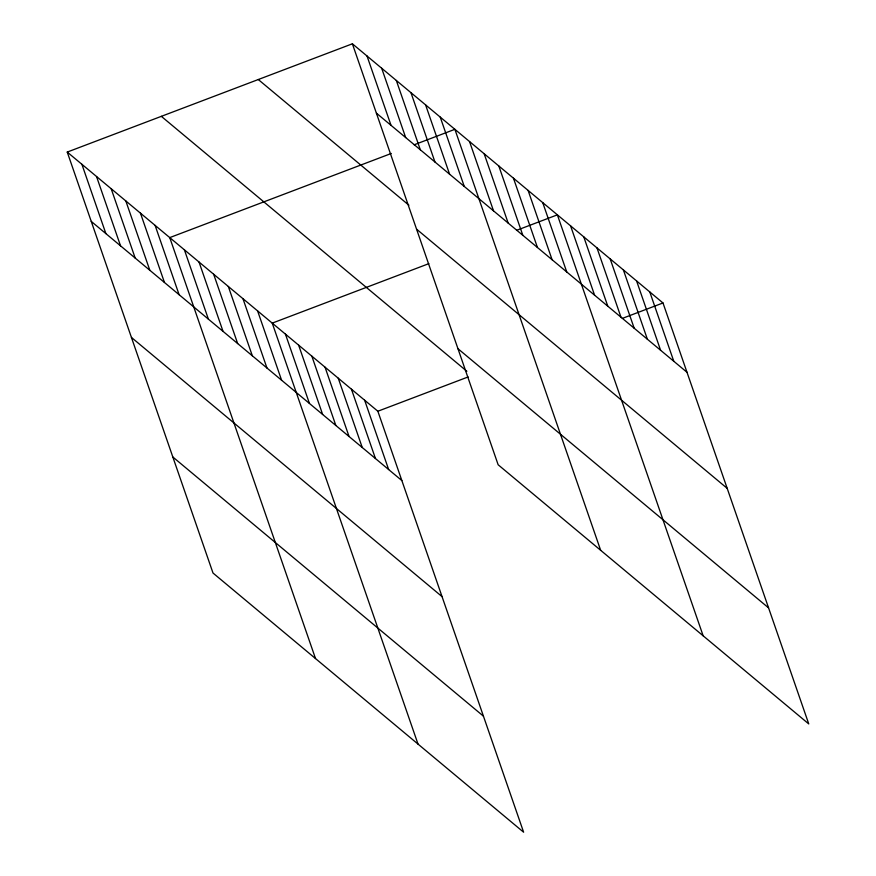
<?xml version="1.0" encoding="UTF-8"?>
<svg xmlns="http://www.w3.org/2000/svg" width="876" height="876" viewBox="0 0 876 876"><rect width="100%" height="100%" fill="white"/><g stroke="black" fill="none" stroke-linecap="round" stroke-linejoin="round"><path stroke-width="1.31" d="M67.244 152.074L377.852 411.238L523.618 832.2L213.01 573.035L67.244 152.074L352.382 43.8L662.99 302.965L808.756 723.926L498.148 464.762L352.382 43.8M391.298 153.464L169.747 237.604L315.513 658.555M414.195 144.781L454.885 129.319L600.651 550.281M428.846 263.654L272.239 323.124L418.016 744.085M516.687 230.3L557.377 214.85L703.154 635.812M377.852 411.238L468.123 376.954M622.299 318.415L662.99 302.965M376.384 113.124L686.992 372.278M258.289 79.53L408.895 205.203M416.571 229.162L727.168 488.326M457.973 348.714L768.57 607.878M161.337 116.344L466.864 371.271M91.246 221.398L401.854 480.563M131.433 337.435L442.03 596.6M172.835 456.998L483.432 716.163M649.784 291.949L673.786 361.273M636.589 280.933L660.592 350.258M623.383 269.918L647.386 339.242M610.178 258.902L634.191 328.226M596.983 247.897L620.985 317.211M583.777 236.881L607.791 306.195M570.583 225.866L594.585 295.179M542.737 202.63L566.739 271.954M528.097 190.41L552.099 259.734M513.456 178.2L537.459 247.514M498.805 165.98L522.819 235.294M484.165 153.76L508.168 223.073M469.525 141.54L493.527 210.864M440.234 117.11L464.247 186.424M425.594 104.89L449.596 174.204M410.954 92.67L434.956 161.994M396.313 80.45L420.316 149.774M381.673 68.24L405.676 137.554M367.022 56.02L391.024 125.334M364.646 400.222L388.648 469.547M351.44 389.207L375.454 458.531M338.245 378.191L362.248 447.516M325.04 367.186L349.053 436.5M311.845 356.171L335.847 425.484M298.639 345.155L322.642 414.468M285.445 334.139L309.447 403.453M257.599 310.903L281.601 380.228M242.959 298.683L266.961 368.008M228.318 286.474L252.321 355.787M213.667 274.254L237.67 343.567M199.027 262.034L223.03 331.358M184.387 249.813L208.389 319.138M155.096 225.384L179.109 294.697M140.456 213.164L164.458 282.488M125.816 200.943L149.818 270.268M111.175 188.723L135.178 258.048M96.524 176.514L120.538 245.827M81.884 164.294L105.886 233.607"/></g></svg>
